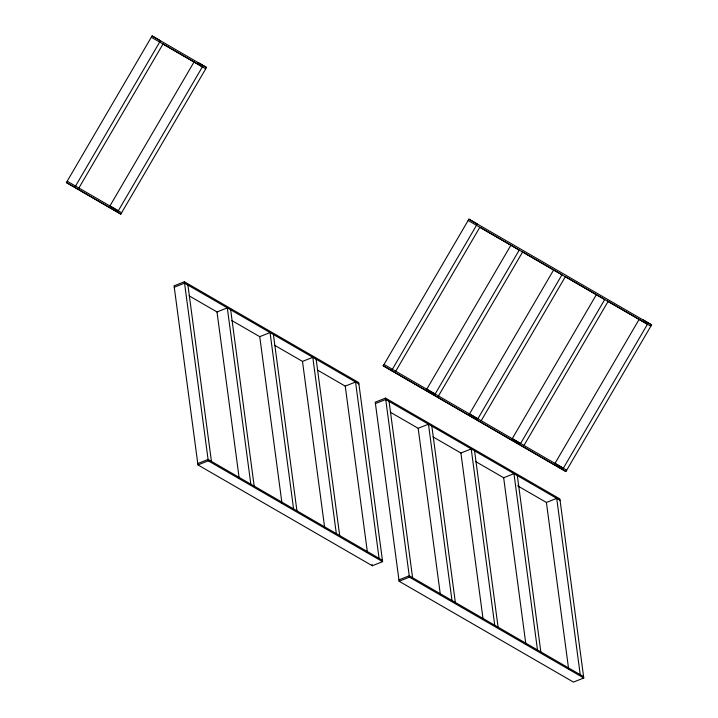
<?xml version="1.0" encoding="UTF-8"?>
<svg xmlns="http://www.w3.org/2000/svg" width="718" height="718" viewBox="0 0 718 718"><rect width="100%" height="100%" fill="white"/><g stroke="black" fill="none" stroke-linecap="round" stroke-linejoin="round"><path stroke-width="1.08" d="M66.406 182.56L152.09 35.9L206.515 67.456L120.83 214.117L66.406 182.56L120.83 214.117M74.735 187.452L160.419 40.791L152.09 35.9M78.863 188.062L162.986 44.067M194.057 61.954L109.935 205.949L118.264 210.841L202.386 66.855L163.309 44.175M383.241 365.803L468.926 219.143L651.594 324.868L565.91 471.529L383.241 365.803L565.91 471.529M391.561 370.694L477.246 224.034L468.926 219.143M395.699 371.296L479.821 227.31M510.893 245.197L426.77 389.183L435.09 394.083L519.213 250.097L480.145 227.418M438.447 396.022L522.569 252.036M553.641 269.923L469.518 413.909L477.838 418.8L561.961 274.814L521.932 251.587M481.195 420.739L565.317 276.753M596.389 294.64L512.266 438.635L520.586 443.527L604.709 299.541L565.64 276.861M523.943 445.465L608.065 301.479M639.137 319.366L555.014 463.352L563.334 468.253L647.457 324.258L607.428 301.03M184.373 281.761L174.07 285.854L197.962 464.923L372.31 565.757L382.604 561.664L358.713 382.586L184.373 281.761L208.265 460.83L382.604 561.664M174.259 287.236L184.553 283.134L358.901 383.968M189.139 295.843L217.007 311.962L227.301 307.86L250.833 484.174M231.887 320.569L259.745 336.679L270.049 332.587L293.581 508.9M274.635 345.286L302.493 361.405L312.797 357.304L336.32 533.618M317.383 370.012L345.241 386.122L355.545 382.03L379.068 558.344M197.782 463.55L208.085 459.457L382.425 560.282M197.962 464.923L208.265 460.83M385.539 398.104L375.236 402.197L399.127 581.266L573.467 682.1L583.77 678.007L559.878 498.929L385.539 398.104L409.431 577.173L583.77 678.007M375.415 403.579L385.719 399.477L560.067 500.311M390.305 412.186L418.163 428.296L428.466 424.203L451.99 600.517M433.053 436.912L460.911 453.022L471.214 448.929L494.738 625.243M475.792 461.629L503.659 477.748L513.962 473.647L537.486 649.961M517.579 485.799L546.407 502.465L556.71 498.373L580.234 674.687M398.948 579.893L409.242 575.791L583.59 676.625M399.127 581.266L409.431 577.173M205.734 68.793L151.31 37.237M650.813 326.196L468.145 220.48M121.611 212.779L67.187 181.223M566.69 470.191L384.022 364.466M643.265 319.968L651.594 324.868M198.195 62.565L206.515 67.456M515.614 440.574L517.463 441.66M546.407 502.465L568.602 668.799M517.319 475.585L540.842 651.899M503.659 477.748L525.854 644.082M474.571 450.868L498.095 627.182M460.911 453.022L483.106 619.356M431.823 426.142L455.347 602.456M418.163 428.296L440.358 594.639M389.075 401.416L412.599 577.739M372.121 564.384L372.31 565.757M345.241 386.122L367.436 552.465M316.153 359.242L339.677 535.556M302.493 361.405L324.689 527.739M273.405 334.525L296.929 510.839M259.745 336.679L281.941 503.013M230.657 309.799L254.181 486.113M217.007 311.962L239.193 478.296M187.91 285.073L211.433 461.396"/></g></svg>
